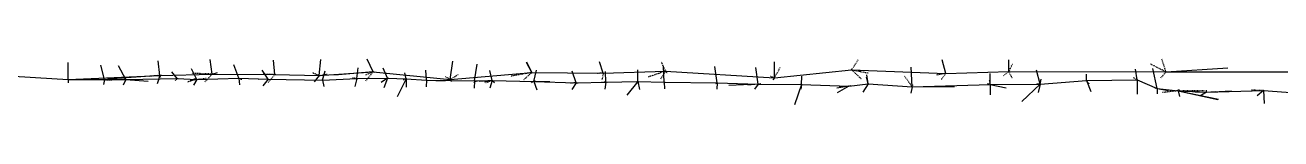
# Model space of a CAD drawing. Header units: millimetres. Extents: x 2301 to 12907, y -144 to 6.
# Drawn here: x 8461 to 9059, y -129 to -108 of the extents above; entities that cross this region are included whole.
import ezdxf

# ---------------------------------------------------------------- set-up
doc = ezdxf.new("R2010")
doc.units = ezdxf.units.MM
doc.linetypes.add('DASH', pattern=[0.6, 0.3, -0.3])

msp = doc.modelspace()

# ---------------------------------------------------------------- linework, layer by layer
at = {"layer": 'Shots', "color": 1}
for p, q in [((8736.398, -114.326), (8766.042, -113.4)), ((8766.042, -113.4), (8817.86, -116.592)), ((8817.86, -116.592), (8854.63, -112.752)), ((8854.63, -112.752), (8899.502, -114.474)), ((8437.61, -114.66), (8481.65, -117.362)), ((8481.65, -117.362), (8525.258, -115.45)), ((8481.65, -117.362), (8499.02, -117.43)), ((8481.65, -117.362), (8481.65, -117.362)), ((8499.02, -117.43), (8509.062, -117.338)), ((8509.062, -117.338), (8533.592, -116.87)), ((8525.258, -115.45), (8550.212, -114.802)), ((8533.592, -116.87), (8542.934, -117.296)), ((8542.934, -117.296), (8562.94, -116.804)), ((8550.212, -114.802), (8580.098, -114.98)), ((8562.94, -116.804), (8576.856, -117.276)), ((8576.856, -117.276), (8602.716, -117.742)), ((8580.098, -114.98), (8601.196, -115.54)), ((8601.196, -115.54), (8626.806, -113.684)), ((8602.716, -117.742), (8619.108, -116.886)), ((8619.108, -116.886), (8633.698, -116.712)), ((8626.806, -113.684), (8663.538, -117.332)), ((8633.698, -116.712), (8642.494, -117.04)), ((8642.494, -117.04), (8652.194, -117.626)), ((8652.194, -117.626), (8675.046, -118.016)), ((8663.538, -117.332), (8702.312, -114.086)), ((8675.046, -118.016), (8683.488, -117.818)), ((8683.488, -117.818), (8703.334, -118.378)), ((8702.312, -114.086), (8736.398, -114.326)), ((8703.334, -118.378), (8723.464, -118.882)), ((8723.464, -118.882), (8737.664, -118.686)), ((8737.664, -118.686), (8752.806, -118.278)), ((8752.806, -118.278), (8765.436, -118.58)), ((8765.436, -118.58), (8790.642, -118.982)), ((8790.642, -118.982), (8810.194, -119.526)), ((8810.194, -119.526), (8830.698, -119.712)), ((8853.274, -120.476), (8862.422, -119.372)), ((8862.422, -119.372), (8883.482, -120.8)), ((8899.502, -114.474), (8929.51, -113.586)), ((8920.588, -119.764), (8944.344, -119.524)), ((8929.51, -113.586), (9004.288, -113.788)), ((8944.344, -119.524), (8966.438, -117.834)), ((8966.438, -117.834), (8990.482, -117.53)), ((8990.482, -117.53), (9000.022, -121.594)), ((9004.288, -113.788), (9082.624, -113.796)), ((8830.698, -119.712), (8853.274, -120.476)), ((8883.482, -120.8), (8920.588, -119.764)), ((9000.022, -121.594), (9010.11, -122.692)), ((9010.11, -122.692), (9023.48, -123.402)), ((9023.48, -123.402), (9050.672, -122.604)), ((9050.672, -122.604), (9073.518, -124.334))]:
    msp.add_line(p, q, dxfattribs=at)
for centre in [(8766.042, -113.4), (8854.63, -112.752), (8929.51, -113.586), (8481.65, -117.362), (8481.65, -117.362), (8499.02, -117.43), (8509.062, -117.338), (8525.258, -115.45), (8533.592, -116.87), (8542.934, -117.296), (8550.212, -114.802), (8562.94, -116.804), (8576.856, -117.276), (8580.098, -114.98), (8601.196, -115.54), (8602.716, -117.742), (8619.108, -116.886), (8626.806, -113.684), (8633.698, -116.712), (8642.494, -117.04), (8652.194, -117.626), (8663.538, -117.332), (8675.046, -118.016), (8683.488, -117.818), (8702.312, -114.086), (8703.334, -118.378), (8723.464, -118.882), (8736.398, -114.326), (8737.664, -118.686), (8752.806, -118.278), (8765.436, -118.58), (8790.642, -118.982), (8810.194, -119.526), (8817.86, -116.592), (8862.422, -119.372), (8899.502, -114.474), (8944.344, -119.524), (8966.438, -117.834), (8990.482, -117.53), (9004.288, -113.788), (8830.698, -119.712), (8853.274, -120.476), (8883.482, -120.8), (8920.588, -119.764), (9000.022, -121.594), (9010.11, -122.692), (9023.48, -123.402), (9050.672, -122.604)]:
    msp.add_circle(centre, 0.1, dxfattribs=at)
at = {"layer": 'XSect', "color": 1}
for p, q in [((8481.65, -117.362), (8481.65, -109.336)), ((8499.02, -117.43), (8497.282, -110.57)), ((8509.062, -117.338), (8505.598, -110.886)), ((8525.258, -115.45), (8524.488, -108.51)), ((8542.934, -117.296), (8540.44, -112.368)), ((8550.212, -114.802), (8549.202, -107.958)), ((8562.94, -116.804), (8560.514, -110.456)), ((8576.856, -117.276), (8573.974, -112.978)), ((8580.098, -114.98), (8579.438, -108.17)), ((8601.196, -115.54), (8601.898, -107.862)), ((8602.716, -117.742), (8603.936, -113.258)), ((8619.108, -116.886), (8619.714, -111.776)), ((8626.806, -113.684), (8623.976, -107.732)), ((8633.698, -116.712), (8631.658, -111.978)), ((8652.194, -117.626), (8651.98, -112.988)), ((8663.538, -117.332), (8664.72, -108.714)), ((8675.046, -118.016), (8676.312, -110.166)), ((8683.488, -117.818), (8682.382, -113.09)), ((8702.312, -114.086), (8699.774, -109.238)), ((8702.312, -114.086), (8699.996, -109.11)), ((8703.334, -118.378), (8704.592, -112.904)), ((8723.464, -118.882), (8721.644, -113.464)), ((8736.398, -114.326), (8734.642, -108.942)), ((8752.806, -118.278), (8752.806, -112.792)), ((8765.436, -118.58), (8764.99, -111.262)), ((8790.642, -118.982), (8789.5, -111.152)), ((8810.194, -119.526), (8808.984, -111.736)), ((8817.86, -116.592), (8817.978, -109.068)), ((8883.482, -120.8), (8882.978, -111.562)), ((8899.502, -114.474), (8897.67, -108.124)), ((8929.51, -113.586), (8929.418, -108.074)), ((8944.344, -119.524), (8942.614, -112.89)), ((8990.482, -117.53), (8989.678, -112.502)), ((9000.022, -121.594), (8997.99, -112.126)), ((9004.288, -113.788), (9033.712, -111.85)), ((8481.65, -117.362), (8481.65, -118.88)), ((8499.02, -117.43), (8498.44, -119.768)), ((8525.258, -115.45), (8500.45, -117.262)), ((8509.062, -117.338), (8507.884, -119.972)), ((8509.062, -117.338), (8519.752, -118.232)), ((8525.258, -115.45), (8524.032, -119.352)), ((8533.592, -116.87), (8530.974, -113.678)), ((8542.934, -117.296), (8541.404, -120.082)), ((8550.212, -114.802), (8552.7, -114.124)), ((8562.94, -116.804), (8563.308, -119.874)), ((8576.856, -117.276), (8572.058, -117.342)), ((8576.856, -117.276), (8574.31, -120.332)), ((8601.196, -115.54), (8598.814, -118.45)), ((8602.716, -117.742), (8603.354, -120.67)), ((8626.806, -113.684), (8608.438, -115.248)), ((8619.108, -116.886), (8618.206, -120.626)), ((8633.698, -116.712), (8630.724, -118.824)), ((8633.698, -116.712), (8631.984, -121.27)), ((8633.698, -116.712), (8634.252, -116.774)), ((8642.494, -117.04), (8638.352, -125.616)), ((8642.494, -117.04), (8641.956, -114.234)), ((8642.494, -117.04), (8642.618, -120.966)), ((8652.194, -117.626), (8652.146, -120.884)), ((8652.194, -117.626), (8661.06, -118.058)), ((8663.538, -117.332), (8664.2, -118.288)), ((8675.046, -118.016), (8674.992, -121.414)), ((8683.488, -117.818), (8677.368, -118.338)), ((8683.488, -117.818), (8679.842, -118.634)), ((8683.488, -117.818), (8682.382, -121.49)), ((8683.488, -117.818), (8684.648, -118.856)), ((8703.334, -118.378), (8710.902, -118.29)), ((8703.334, -118.378), (8704.806, -122.298)), ((8723.464, -118.882), (8721.374, -122.14)), ((8723.464, -118.882), (8724.404, -118.898)), ((8737.664, -118.686), (8737.102, -121.876)), ((8737.664, -118.686), (8737.448, -113.584)), ((8752.806, -118.278), (8747.676, -124.856)), ((8752.806, -118.278), (8753.146, -119.574)), ((8752.806, -118.278), (8753.622, -122.124)), ((8765.436, -118.58), (8765.604, -121.746)), ((8790.642, -118.982), (8790.476, -121.928)), ((8810.194, -119.526), (8796.216, -120.154)), ((8810.194, -119.526), (8802.308, -119.844)), ((8810.194, -119.526), (8805.24, -120.024)), ((8810.194, -119.526), (8808.372, -121.966)), ((8810.194, -119.526), (8811.346, -119.338)), ((8817.86, -116.592), (8817.096, -117.566)), ((8830.698, -119.712), (8830.984, -115.84)), ((8862.422, -119.372), (8859.97, -123.44)), ((8862.422, -119.372), (8861.712, -116.206)), ((8862.422, -119.372), (8861.81, -115.208)), ((8920.588, -119.764), (8920.506, -114.51)), ((8944.344, -119.524), (8935.592, -127.722)), ((8944.344, -119.524), (8943.49, -123.488)), ((8944.344, -119.524), (8944.828, -117.156)), ((8966.438, -117.834), (8966.378, -114.842)), ((8966.438, -117.834), (8968.556, -123.016)), ((8990.482, -117.53), (8990.514, -124.276)), ((8830.698, -119.712), (8827.492, -129.396)), ((8830.698, -119.712), (8830.464, -121.876)), ((8853.274, -120.476), (8847.602, -121.472)), ((8853.274, -120.476), (8847.672, -123.64)), ((8853.274, -120.476), (8848.638, -121.014)), ((8853.274, -120.476), (8854.474, -120.28)), ((8883.482, -120.8), (8882.83, -123.782)), ((8883.482, -120.8), (8903.626, -120.674)), ((8920.588, -119.764), (8920.51, -124.648)), ((8920.588, -119.764), (8928.178, -121.318)), ((9000.022, -121.594), (9005.504, -122.548)), ((9000.022, -121.594), (9000.064, -124.124)), ((9010.11, -122.692), (9010.228, -122.15)), ((9010.11, -122.692), (9028.99, -126.824)), ((9010.11, -122.692), (9029.226, -126.628)), ((9010.11, -122.692), (9010.694, -125.42)), ((9023.48, -123.402), (9018.368, -123.574)), ((9023.48, -123.402), (9020.348, -125.228)), ((9023.48, -123.402), (9023.508, -122.38)), ((9023.48, -123.402), (9035.452, -122.77)), ((9023.48, -123.402), (9027.738, -123.08)), ((9050.672, -122.604), (9047.644, -125.106)), ((9050.672, -122.604), (9051.026, -128.784))]:
    msp.add_line(p, q, dxfattribs=at)
at = {"layer": 'XSect', "color": 1, "linetype": 'DASH'}
for p, q in [((8766.042, -113.4), (8757.782, -116.218)), ((8766.042, -113.4), (8763.478, -117.332)), ((8766.042, -113.4), (8764.05, -108.978)), ((8766.042, -113.4), (8766.834, -114.432)), ((8817.86, -116.592), (8820.716, -111.458)), ((8854.63, -112.752), (8854.508, -113.128)), ((8854.63, -112.752), (8857.658, -107.984)), ((8854.63, -112.752), (8862.484, -114.254)), ((8854.63, -112.752), (8859.5, -117.376)), ((8929.51, -113.586), (8931.334, -109.726)), ((9004.288, -113.788), (8996.78, -110.016)), ((9004.288, -113.788), (9002.314, -107.702)), ((8481.65, -117.362), (8481.65, -116.314)), ((8481.65, -117.362), (8481.65, -116.322)), ((8481.65, -117.362), (8481.65, -116.7)), ((8499.02, -117.43), (8502.654, -117.63)), ((8509.062, -117.338), (8507.436, -117.352)), ((8509.062, -117.338), (8509.618, -117.256)), ((8525.258, -115.45), (8519.84, -115.902)), ((8525.258, -115.45), (8526.436, -115.302)), ((8525.258, -115.45), (8525.662, -116.242)), ((8533.592, -116.87), (8532.54, -118.022)), ((8533.592, -116.87), (8533.016, -116.994)), ((8542.934, -117.296), (8538.286, -118.564)), ((8542.934, -117.296), (8539.63, -117.938)), ((8550.212, -114.802), (8540.606, -114.456)), ((8542.934, -117.296), (8541.348, -117.13)), ((8542.934, -117.296), (8542.882, -117.294)), ((8542.934, -117.296), (8547.746, -116.728)), ((8550.212, -114.802), (8546.624, -118.696)), ((8562.94, -116.804), (8562.47, -116.722)), ((8562.94, -116.804), (8564.456, -117.256)), ((8580.098, -114.98), (8574.44, -114.968)), ((8580.098, -114.98), (8576.812, -118.79)), ((8576.856, -117.276), (8577.056, -117.09)), ((8580.098, -114.98), (8580.284, -114.708)), ((8601.196, -115.54), (8597.824, -114.164)), ((8601.196, -115.54), (8605.208, -114.728)), ((8602.716, -117.742), (8602.472, -117.694)), ((8602.716, -117.742), (8602.574, -117.796)), ((8619.108, -116.886), (8617.028, -116.754)), ((8619.108, -116.886), (8619.45, -117.054)), ((8626.806, -113.684), (8623.022, -115.398)), ((8626.806, -113.684), (8623.216, -118.192)), ((8626.806, -113.684), (8627.628, -113.85)), ((8642.494, -117.04), (8640.972, -117.712)), ((8642.494, -117.04), (8642.744, -117.088)), ((8652.194, -117.626), (8651.746, -117.792)), ((8652.194, -117.626), (8652.412, -117.936)), ((8663.538, -117.332), (8661.316, -116.106)), ((8663.538, -117.332), (8667.596, -114.782)), ((8675.046, -118.016), (8674.762, -118.852)), ((8675.046, -118.016), (8676.404, -118.152)), ((8683.488, -117.818), (8680.522, -118.946)), ((8702.312, -114.086), (8692.226, -115.816)), ((8702.312, -114.086), (8698.258, -117.742)), ((8703.334, -118.378), (8702.114, -118.912)), ((8703.334, -118.378), (8703.926, -117.854)), ((8723.464, -118.882), (8720.496, -119.206)), ((8736.398, -114.326), (8733.538, -114.49)), ((8737.664, -118.686), (8735.56, -118.724)), ((8736.398, -114.326), (8735.784, -117.352)), ((8736.398, -114.326), (8736.902, -114.502)), ((8737.664, -118.686), (8738.288, -118.924)), ((8752.806, -118.278), (8752.58, -118.412)), ((8765.436, -118.58), (8765.262, -119.71)), ((8765.436, -118.58), (8765.532, -118.414)), ((8790.642, -118.982), (8789.736, -119.456)), ((8817.86, -116.592), (8816.022, -115.942)), ((8830.698, -119.712), (8830.628, -119.234)), ((8862.422, -119.372), (8861.824, -119.774)), ((8883.482, -120.8), (8879.686, -115.628)), ((8899.502, -114.474), (8894.96, -115.286)), ((8899.502, -114.474), (8897.296, -117.398)), ((8920.588, -119.764), (8919.336, -119.34)), ((8920.588, -119.764), (8920.318, -117.69)), ((8929.51, -113.586), (8926.928, -115.55)), ((8929.51, -113.586), (8930.984, -116.904)), ((8944.344, -119.524), (8942.588, -119.478)), ((8966.438, -117.834), (8966.182, -118.274)), ((8966.438, -117.834), (8967.592, -119.44)), ((8990.482, -117.53), (8988.844, -116.572)), ((8990.482, -117.53), (8990.424, -117.836)), ((9004.288, -113.788), (9001.546, -116.844)), ((9004.288, -113.788), (9004.498, -113.868)), ((8830.698, -119.712), (8830.6, -119.698)), ((8883.482, -120.8), (8883.242, -121.332)), ((8883.482, -120.8), (8883.836, -119.862)), ((9000.022, -121.594), (8998.942, -121.524)), ((9000.022, -121.594), (9000.306, -122.008)), ((9010.11, -122.692), (9002.49, -123.548)), ((9010.11, -122.692), (9010.994, -122.316)), ((9010.11, -122.692), (9022.814, -122.496)), ((9050.672, -122.604), (9045.024, -122.438)), ((9050.672, -122.604), (9051.39, -122.644))]:
    msp.add_line(p, q, dxfattribs=at)

doc.saveas('drawing.dxf')
